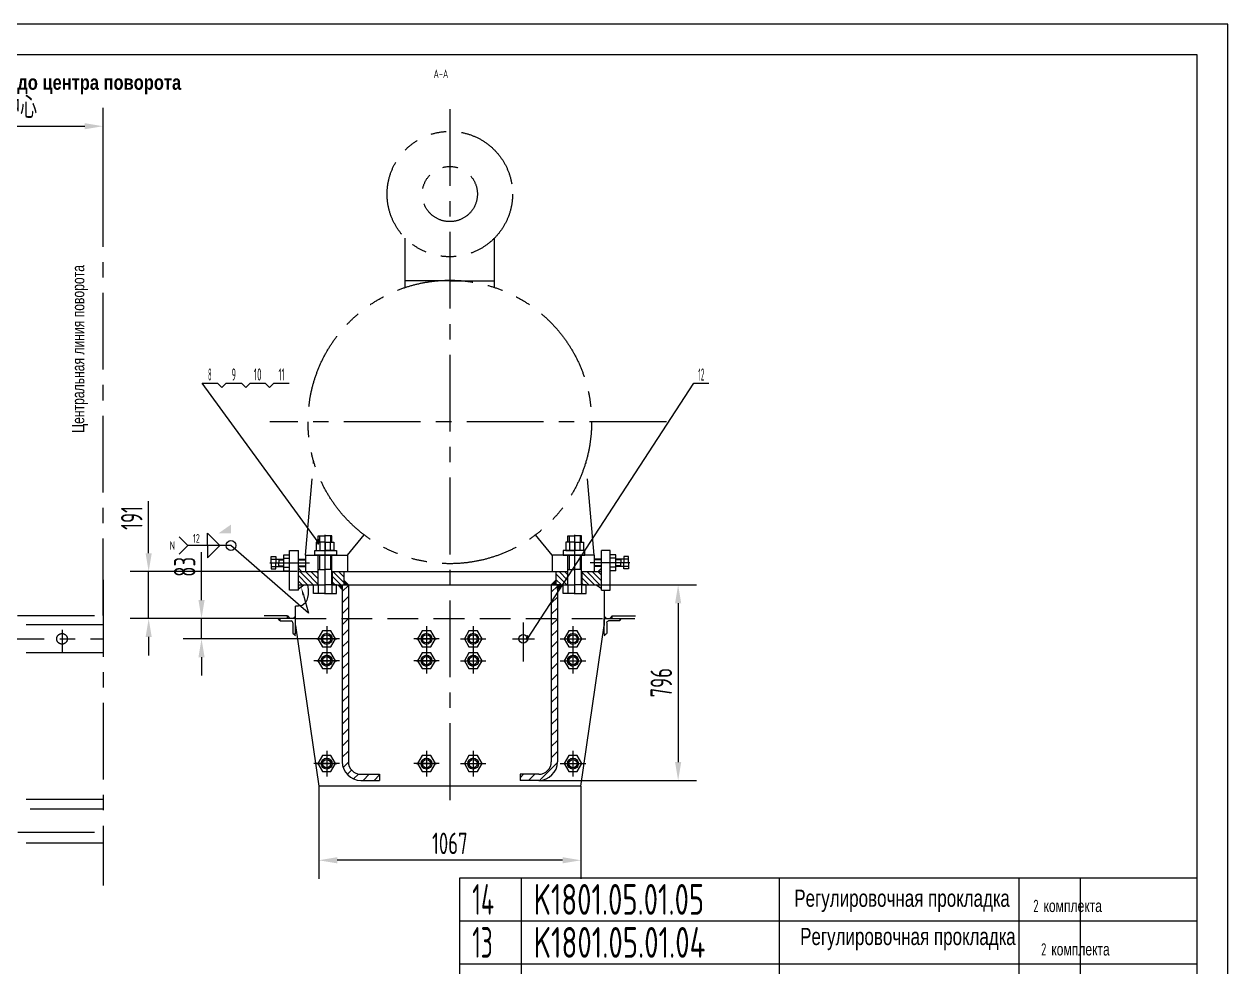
# Model space of a CAD drawing. Header units: millimetres. Extents: x 0 to 10500, y -289 to 7425.
# Drawn here: x 5601 to 10500, y 3588 to 7425 of the extents above; entities that cross this region are included whole.
import ezdxf
from ezdxf.enums import TextEntityAlignment as Align

# ---------------------------------------------------------------- set-up
doc = ezdxf.new("R2010")
doc.units = ezdxf.units.MM
doc.header["$LTSCALE"] = 250
for name, pattern in [('F', [0.75, 0.5, -0.25]), ('G', [2, 1.25, -0.25, 0.25, -0.25]), ('K', [2.5, 1.25, -0.25, 0.25, -0.25, 0.25, -0.25])]:
    doc.linetypes.add(name, pattern=pattern)
for name, color, linetype in [('01', 7, 'Continuous'), ('02', 1, 'Continuous'), ('04', 2, 'F'), ('05', 4, 'G'), ('07', 6, 'K'), ('08', 1, 'Continuous'), ('11', 3, 'Continuous'), ('13', 3, 'Continuous')]:
    doc.layers.add(name, color=color, linetype=linetype)
doc.styles.get("Standard").update_dxf_attribs({"font": 'isocp', "width": 0.707, "bigfont": 'intecad.shx'})
doc.dimstyles.new('INTE', dxfattribs={"dimscale": 25, "dimtxt": 3.5, "dimasz": 3, "dimexe": 3, "dimexo": 0, "dimgap": 1, "dimtad": 1, "dimdec": 3, "dimdsep": 46, "dimtxsty": 'Standard', "dimcen": 0, "dimclrd": 1, "dimclre": 1, "dimclrt": 3, "dimaunit": 1, "dimadec": 0, "dimazin": 0, "dimtfac": 1, "dimtmove": 0, "dimatfit": 0, "dimfxl": 1, "dimarcsym": 0})
pattern_1 = [(45, (440.608, 1443.782), (-22.45064, 22.45064), [])]
pattern_2 = [(135, (440.608, 1443.782), (-11.22532, -11.22532), [])]

# ---------------------------------------------------------------- blocks, each defined once
blk = doc.blocks.new('re')
at = {"layer": '05', "color": 142, "linetype": 'G'}
for p, q in [((29816, 11247.3), (29816, 10003.8)), ((28088.8, 11043.9), (28088.8, 10268.5)), ((28419, 11043.9), (28419, 10268.5)), ((29314.4, 11043.9), (29314.4, 10268.5)), ((27764.3, 11007.7), (29816, 11007.7)), ((27865.9, 10834), (27865.9, 10534.7)), ((27716.3, 10684.3), (28015.6, 10684.3)), ((28019.3, 10315.6), (29816, 10315.6))]:
    blk.add_line(p, q, dxfattribs=at)
at = {"layer": '07', "color": 6, "linetype": 'K'}
for p, q in [((27778, 11548.3), (27778, 11103.3)), ((27778, 11548.3), (27854, 11548.3)), ((27854, 11548.3), (27854, 11103.3)), ((27885.7, 11522.8), (27854, 11522.8)), ((27854, 11141.8), (27854, 11522.8)), ((27885.7, 11522.8), (27885.7, 11141.8)), ((28685.7, 11141.8), (28685.7, 11522.8)), ((28685.7, 11522.8), (28717.5, 11522.8)), ((28717.5, 11548.3), (28717.5, 11103.3)), ((28717.5, 11548.3), (28793.5, 11548.3)), ((28717.5, 11522.8), (28717.5, 11141.8)), ((28793.5, 11548.3), (28793.5, 11103.3)), ((27885.7, 11141.8), (27854, 11141.8)), ((28717.5, 11141.8), (28685.7, 11141.8)), ((27568, 11090.3), (27568, 10176.3)), ((27593, 11103.3), (29816, 11103.3)), ((27593, 11065.3), (27593, 11103.3)), ((29816, 11065.3), (27568, 11065.3)), ((27593.5, 11065.3), (27593.5, 10354.3)), ((27619, 11065.3), (27619, 10951.3)), ((27809.4, 11049.5), (27809.4, 10964.2)), ((28673, 11043.9), (28673, 10951.3)), ((29648.9, 11043.9), (29648.9, 10951.3)), ((29816, 10951.3), (27619, 10951.3)), ((27530, 10881.3), (27568, 10881.3)), ((28944.9, 10902.1), (28944.9, 10694.6)), ((28513.9, 10836.3), (28513.9, 10532.4)), ((29048.7, 10798.3), (28841.2, 10798.3)), ((28362, 10684.3), (28665.9, 10684.3)), ((27530, 10589.3), (27568, 10589.3)), ((27530, 10411.3), (27568, 10411.3)), ((29816, 10354.3), (27593.5, 10354.3)), ((27593.5, 10354.3), (27593.5, 10176.3)), ((27593.5, 10220.3), (29816, 10220.3)), ((29816, 10176.3), (27568, 10176.3))]:
    blk.add_line(p, q, dxfattribs=at)
for centre, radius in [((27809.4, 11007.7), 21.5), ((28088.8, 11007.7), 21.5), ((28419, 11007.7), 21.5), ((28673, 11007.7), 21.5), ((29314.4, 11007.7), 21.5), ((29648.9, 11007.7), 21.5), ((28944.9, 10798.3), 76), ((27865.9, 10684.3), 114), ((28513.9, 10684.3), 114), ((28088.8, 10315.6), 21.5), ((28419, 10315.6), 21.5), ((29314.4, 10315.6), 21.5)]:
    blk.add_circle(centre, radius, dxfattribs=at)
blk = doc.blocks.new('*D17')
at = {"layer": '02', "color": 1, "linetype": 'Continuous', "lineweight": -2}
for p, q in [((4500.3, 6732), (4500.3, 7084.3)), ((5922.7, 6732), (5922.7, 7084.3)), ((4575.3, 7009.3), (5847.7, 7009.3))]:
    blk.add_line(p, q, dxfattribs=at)
at = {"layer": '02', "color": 1, "linetype": 'Continuous'}
for points in [[(4575.3, 7021.8), (4575.3, 6996.8), (4500.3, 7009.3)], [(5847.7, 7021.8), (5847.7, 6996.8), (5922.7, 7009.3)]]:
    blk.add_solid(points, dxfattribs=at)
at = {"layer": 'Defpoints', "color": 0, "linetype": 'Continuous'}
for p in [(5922.7, 7009.3), (4500.3, 6732), (5922.7, 6732)]:
    blk.add_point(p, dxfattribs=at)
at = {"layer": '02', "color": 3, "linetype": 'Continuous', "insert": (5211.5, 7085.7), "char_height": 87.5, "attachment_point": 5}
blk.add_mtext('1422.4中间轴中心到回转中心', dxfattribs=at)
blk = doc.blocks.new('*D26')
at = {"layer": '08', "color": 1, "lineweight": -2}
for p, q in [((6800.2, 4323.6), (6800.2, 3946.8)), ((7867.2, 4323.6), (7867.2, 3946.8)), ((7792.2, 4021.8), (6875.2, 4021.8))]:
    blk.add_line(p, q, dxfattribs=at)
at = {"layer": '08', "color": 1}
for points in [[(6875.2, 4034.3), (6875.2, 4009.3), (6800.2, 4021.8)], [(7792.2, 4034.3), (7792.2, 4009.3), (7867.2, 4021.8)]]:
    blk.add_solid(points, dxfattribs=at)
at = {"layer": 'Defpoints', "color": 0}
for p in [(6800.2, 4323.6), (7867.2, 4323.6), (6800.2, 4021.8)]:
    blk.add_point(p, dxfattribs=at)
at = {"layer": '08', "color": 3, "insert": (7333.7, 4090.5), "char_height": 87.5, "attachment_point": 5}
blk.add_mtext('1067', dxfattribs=at)
blk = doc.blocks.new('*D27')
at = {"layer": '08', "color": 1, "lineweight": -2}
for p, q in [((6323.3, 5080.6), (6323.3, 5276.2)), ((6705.2, 5005.6), (6248.3, 5005.6)), ((6323.3, 4923.1), (6323.3, 5005.6)), ((6780.7, 4923.1), (6248.3, 4923.1)), ((6323.3, 4848.1), (6323.3, 4773.1))]:
    blk.add_line(p, q, dxfattribs=at)
at = {"layer": '08', "color": 1}
for points in [[(6310.8, 5080.6), (6335.8, 5080.6), (6323.3, 5005.6)], [(6310.8, 4848.1), (6335.8, 4848.1), (6323.3, 4923.1)]]:
    blk.add_solid(points, dxfattribs=at)
at = {"layer": 'Defpoints', "color": 0}
for p in [(6705.2, 5005.6), (6323.3, 4923.1), (6780.7, 4923.1)]:
    blk.add_point(p, dxfattribs=at)
at = {"layer": '08', "color": 3, "insert": (6254.6, 5215.9), "char_height": 87.5, "attachment_point": 5, "rotation": 90}
blk.add_mtext('83', dxfattribs=at)
blk = doc.blocks.new('*D28')
at = {"layer": '08', "color": 1, "lineweight": -2}
for p, q in [((7950.2, 5142.6), (8337.8, 5142.6)), ((8262.8, 5067.6), (8262.8, 4421.6)), ((7695.7, 4346.6), (8337.8, 4346.6))]:
    blk.add_line(p, q, dxfattribs=at)
at = {"layer": '08', "color": 1}
for points in [[(8250.3, 5067.6), (8275.3, 5067.6), (8262.8, 5142.6)], [(8250.3, 4421.6), (8275.3, 4421.6), (8262.8, 4346.6)]]:
    blk.add_solid(points, dxfattribs=at)
at = {"layer": 'Defpoints', "color": 0}
for p in [(7950.2, 5142.6), (7695.7, 4346.6), (8262.8, 4346.6)]:
    blk.add_point(p, dxfattribs=at)
at = {"layer": '08', "color": 3, "insert": (8194, 4744.6), "char_height": 87.5, "attachment_point": 5, "rotation": 90}
blk.add_mtext('796', dxfattribs=at)
blk = doc.blocks.new('*D30')
at = {"layer": '08', "color": 1, "lineweight": -2}
for p, q in [((6108.1, 5271.6), (6108.1, 5483.4)), ((6712.2, 5196.6), (6033.1, 5196.6)), ((6108.1, 5005.6), (6108.1, 5196.6)), ((6671.3, 5005.6), (6033.1, 5005.6)), ((6108.1, 4930.6), (6108.1, 4855.6))]:
    blk.add_line(p, q, dxfattribs=at)
at = {"layer": '08', "color": 1}
for points in [[(6095.6, 5271.6), (6120.6, 5271.6), (6108.1, 5196.6)], [(6095.6, 4930.6), (6120.6, 4930.6), (6108.1, 5005.6)]]:
    blk.add_solid(points, dxfattribs=at)
at = {"layer": 'Defpoints', "color": 0}
for p in [(6108.1, 5196.6), (6712.2, 5196.6), (6671.3, 5005.6)]:
    blk.add_point(p, dxfattribs=at)
at = {"layer": '08', "color": 3, "insert": (6039.3, 5415), "char_height": 87.5, "attachment_point": 5, "rotation": 90}
blk.add_mtext('191', dxfattribs=at)
blk = doc.blocks.new('*U31')
at = {"layer": '01'}
for p, q in [((0, 63), (0, 0)), ((0, 63), (6.7, 63)), ((10, 17), (10, 59.7)), ((0, 0), (63, 0)), ((61.5, 10), (17, 10)), ((63, 0), (63, 8.5))]:
    blk.add_line(p, q, dxfattribs=at)
for centre, radius, start, end in [((6.7, 59.7), 3.3, 0.2621, 90), ((17, 17), 7, 180, 269.8782), ((61.5, 8.5), 1.52, 0, 90)]:
    blk.add_arc(centre, radius, start, end, dxfattribs=at)
blk = doc.blocks.new('*U34')
at = {"layer": '01'}
for p, q in [((-34, 0), (-34, 36)), ((-34, 36), (0, 36)), ((-34, 21), (0, 21)), ((0, 36), (0, 0)), ((0, -36), (0, 0)), ((-34, 0), (-34, -36)), ((-34, -21), (0, -21)), ((-34, -36), (0, -36))]:
    blk.add_line(p, q, dxfattribs=at)
at = {"layer": '05'}
blk.add_line((-35.1, 0), (1.1, 0), dxfattribs=at)
blk = doc.blocks.new('*U36')
at = {"layer": '01'}
for p, q in [((0, 36), (-32.5, 17.2)), ((-32.5, 17.2), (-32.5, -17.2)), ((32.5, 17.2), (0, 36)), ((32.5, -17.2), (32.5, 17.2)), ((-32.5, -17.2), (0, -36)), ((0, -36), (32.5, -17.2))]:
    blk.add_line(p, q, dxfattribs=at)
blk.add_circle((0, 0), 16.8, dxfattribs=at)
at = {"layer": '02'}
blk.add_arc((0, 0), 21, 267.2679, 182.7296, dxfattribs=at)
at = {"layer": '05'}
for p, q in [((39.1, 0), (-36.1, 0)), ((0, 40), (0, -41))]:
    blk.add_line(p, q, dxfattribs=at)
blk = doc.blocks.new('*U37', base_point=(6287.9, 3519.4))
at = {"layer": '01'}
for points in [[(5907.4, 3737.7), (5957.4, 3687.7), (5907.4, 3687.7)], [(5907.4, 3637.7), (5957.4, 3687.7), (5907.4, 3687.7)]]:
    blk.add_lwpolyline(points, close=True, dxfattribs=at)
blk.add_circle((6002.4, 3687.7), 20, dxfattribs=at)
blk.add_solid([(6002.4, 3772.7), (5952.4, 3737.7), (6002.4, 3687.7), (6002.4, 3737.7)], dxfattribs=at)
at = {"layer": '02'}
for points in [[(5792, 3723.1), (5827.4, 3687.7), (5792, 3652.4)], [(6297.2, 3485.7), (6317.5, 3411.8), (6002.4, 3687.7), (5827.4, 3687.7)]]:
    blk.add_lwpolyline(points, dxfattribs=at)
blk.add_lwpolyline([(6287.9, 3519.4, 0, 8, 0), (6297.2, 3485.7, 8, 8, 0)], format="xyseb", dxfattribs=at)
at = {"layer": '13', "width": 0.707}
blk.add_text('12', height=35, dxfattribs=at).set_placement((5847.4, 3699.2))
at = {"layer": '13', "width": 1.010989}
blk.add_text('N', height=35, dxfattribs=at).set_placement((5752.4, 3670.2), (5775.4, 3670.2), align=Align.FIT)
blk = doc.blocks.new('*U75')
at = {"layer": '01'}
for points in [[(415, 292), (25, 292)], [(415, 5), (415, 292)]]:
    blk.add_lwpolyline(points, dxfattribs=at)
at = {"layer": '02'}
for points in [[(420, 297), (0, 297)], [(420, 0), (420, 297)]]:
    blk.add_lwpolyline(points, dxfattribs=at)
blk = doc.blocks.new('*U89')
at = {"layer": '01'}
for p, q in [((0, -175), (0, 0)), ((3000, -175), (3000, 0))]:
    blk.add_line(p, q, dxfattribs=at)
at = {"layer": '02'}
for p, q in [((0, 0), (250, 0)), ((250, -175), (250, 0)), ((250, 0), (1300, 0)), ((1300, -175), (1300, 0)), ((1300, 0), (2275, 0)), ((2275, -175), (2275, 0)), ((2275, 0), (2525, 0)), ((2525, -175), (2525, 0)), ((2525, 0), (3000, 0))]:
    blk.add_line(p, q, dxfattribs=at)
blk = doc.blocks.new('*U90')
at = {"layer": '01'}
for p, q in [((0, -175), (0, 0)), ((3000, -175), (3000, 0))]:
    blk.add_line(p, q, dxfattribs=at)
at = {"layer": '02'}
for p, q in [((0, 0), (250, 0)), ((250, -175), (250, 0)), ((250, 0), (1300, 0)), ((1300, -175), (1300, 0)), ((1300, 0), (2275, 0)), ((2275, -175), (2275, 0)), ((2275, 0), (2525, 0)), ((2525, -175), (2525, 0)), ((2525, 0), (3000, 0))]:
    blk.add_line(p, q, dxfattribs=at)
blk = doc.blocks.new('*U91')
at = {"layer": '01'}
for p, q in [((0, -175), (0, 0)), ((0, 0), (250, 0)), ((250, 0), (1300, 0)), ((1300, 0), (2275, 0)), ((2275, 0), (2525, 0)), ((2525, 0), (3000, 0)), ((3000, -175), (3000, 0))]:
    blk.add_line(p, q, dxfattribs=at)
at = {"layer": '02'}
for p, q in [((250, -175), (250, 0)), ((1300, -175), (1300, 0)), ((2275, -175), (2275, 0)), ((2525, -175), (2525, 0))]:
    blk.add_line(p, q, dxfattribs=at)

msp = doc.modelspace()

# ---------------------------------------------------------------- hatches: boundary and pattern name
at = {"layer": '01'}
h = msp.add_hatch(color=256, dxfattribs=at)
h.paths.add_polyline_path([(6739.7448, 5142.6059), (6717.1783, 5142.6059), (6717.1783, 5126.4994)])
h.paths.add_polyline_path([(6717.1783, 5211.1447), (6717.1783, 5196.6059), (6730.541, 5196.6059)])
h = msp.add_hatch(color=256, dxfattribs=at)
h.paths.add_polyline_path([(7927.6117, 5142.6059), (7950.1783, 5142.6059), (7950.1783, 5126.4994)])
h.paths.add_polyline_path([(7950.1783, 5211.1447), (7950.1783, 5196.6059), (7936.8155, 5196.6059)])
at = {"layer": '01', "linetype": 'Continuous'}
h = msp.add_hatch(dxfattribs=at)
h.set_pattern_fill('ANGLE', scale=0.3, style=0)
h.set_pattern_definition([(0, (2365.1521, 509.3216), (0, 2.0955), [1.524, -0.5715]), (90, (2365.1521, 509.3216), (-2.0955, 1e-16), [1.524, -0.5715])])
h.paths.add_polyline_path([(6895.6783, 5142.6059), (6878.5381, 5142.6059), (6895.6783, 5123.9375)])
h.paths.add_polyline_path([(6902.1783, 5162.1692), (6902.1783, 5142.6059), (6920.6783, 5142.6059)])
at = {"layer": '01'}
h = msp.add_hatch(color=256, dxfattribs=at)
h.paths.add_polyline_path([(6642.1783, 4997.127), (6642.1783, 5005.6059), (6634.7726, 5005.6059)])
h.paths.add_polyline_path([(6673.6783, 5017.2649), (6673.6783, 5005.6059), (6682.5449, 5005.6059)])
h.paths.add_polyline_path([(6696.4533, 5005.6059), (6705.1783, 5005.6059), (6705.1783, 5014.9185)])
h.paths.add_polyline_path([(6705.1783, 4942.6059), (6698.4783, 4942.6059), (6705.1783, 4935.7011)])
h = msp.add_hatch(color=256, dxfattribs=at)
h.paths.add_polyline_path([(8025.1783, 4997.127), (8025.1783, 5005.6059), (8032.5839, 5005.6059)])
h.paths.add_polyline_path([(7993.6783, 5017.2649), (7993.6783, 5005.6059), (7984.8116, 5005.6059)])
h.paths.add_polyline_path([(7970.9032, 5005.6059), (7962.1783, 5005.6059), (7962.1783, 5014.9185)])
h.paths.add_polyline_path([(7962.1783, 4942.6059), (7968.8783, 4942.6059), (7962.1783, 4935.7011)])
at = {"layer": '02', "linetype": 'Continuous'}
h = msp.add_hatch(dxfattribs=at)
h.set_pattern_fill('LINE', color=1, scale=5, angle=135, style=0)
h.set_pattern_definition(pattern_2)
h.paths.add_polyline_path([(6796.6783, 5196.6059), (6717.1783, 5196.6059), (6717.1783, 5142.6059), (6796.6783, 5142.6059)])
h.paths.add_polyline_path([(6902.1783, 5142.6059), (6902.1783, 5196.6059), (6854.6783, 5196.6059), (6854.6783, 5142.6059)])
h.paths.add_polyline_path([(7765.1783, 5142.6059), (7771.6783, 5142.6059), (7812.6783, 5142.6059), (7812.6783, 5196.6059), (7765.1783, 5196.6059)])
h = msp.add_hatch(dxfattribs=at)
h.set_pattern_fill('LINE', color=1, scale=5, angle=135, style=0)
h.set_pattern_definition(pattern_2)
h.paths.add_polyline_path([(7950.1783, 5142.6059), (7950.1783, 5196.6059), (7870.6783, 5196.6059), (7870.6783, 5142.6059)])
h = msp.add_hatch(dxfattribs=at)
h.set_pattern_fill('LINE', color=1, scale=10, angle=45, style=0)
h.set_pattern_definition(pattern_1)
h.paths.add_polyline_path([(6920.6783, 5005.6059), (6895.6783, 5005.6059), (6895.6783, 4422.6059, 0.414213562), (6971.6783, 4346.6059), (7047.6783, 4346.6059), (7047.6783, 4371.6059), (6971.6783, 4371.6059, -0.414213562), (6920.6783, 4422.6059)])
h.paths.add_polyline_path([(6920.6783, 5142.6059), (6895.6783, 5142.6059), (6895.6783, 5005.6059), (6920.6783, 5005.6059)])
at = {"layer": '02'}
h = msp.add_hatch(dxfattribs=at)
h.set_pattern_fill('LINE', color=256, scale=10, angle=45, style=0)
h.set_pattern_definition(pattern_1)
h.paths.add_polyline_path([(7771.6783, 5005.6059), (7746.6783, 5005.6059), (7746.6783, 4422.6059, -0.414213562), (7695.6783, 4371.6059), (7619.6783, 4371.6059), (7619.6783, 4346.6059), (7695.6783, 4346.6059, 0.414213562), (7771.6783, 4422.6059)])
h.paths.add_polyline_path([(7746.6783, 5005.6059), (7771.6783, 5005.6059), (7771.6783, 5142.6059), (7746.6783, 5142.6059)])
at = {"layer": '04'}
h = msp.add_hatch(dxfattribs=at)
h.set_pattern_fill('ANGLE', color=256, scale=0.3, style=0)
h.set_pattern_definition([(180, (12302.2044, 509.3216), (0, 2.0955), [1.524, -0.5715]), (90, (12302.2044, 509.3216), (2.0955, 1e-16), [1.524, -0.5715])])
h.paths.add_polyline_path([(7771.6783, 5142.6059), (7788.8184, 5142.6059), (7771.6783, 5123.9375)])
h.paths.add_polyline_path([(7765.1783, 5162.1692), (7765.1783, 5142.6059), (7746.6783, 5142.6059)])

# ---------------------------------------------------------------- linework, layer by layer
for p, q in [((6657.7522, 5200.1046), (6657.7522, 5265.3541)), ((6681.1783, 5120.8602), (6681.1783, 5282.9039)), ((6717.1783, 5120.8602), (6717.1783, 5282.9039)), ((7950.1783, 5120.8602), (7950.1783, 5282.9039)), ((7986.1783, 5120.8602), (7986.1783, 5282.9039)), ((8009.6043, 5200.1046), (8009.6043, 5265.3541))]:
    msp.add_line(p, q)
at = {"layer": '01'}
for p, q in [((6797.6783, 5342.6059), (6825.6783, 5342.6059)), ((6797.6783, 5316.0039), (6797.6783, 5342.6059)), ((6853.6783, 5342.6059), (6825.6783, 5342.6059)), ((6853.6783, 5316.0039), (6853.6783, 5342.6059)), ((7813.6783, 5316.0039), (7813.6783, 5342.6059)), ((7813.6783, 5342.6059), (7841.6783, 5342.6059)), ((7869.6783, 5342.6059), (7841.6783, 5342.6059)), ((7869.6783, 5316.0039), (7869.6783, 5342.6059)), ((6606.8576, 5258.1544), (6625.5576, 5258.1544)), ((6606.8576, 5232.7294), (6606.8576, 5258.1544)), ((6606.8576, 5247.7294), (6625.5576, 5247.7294)), ((6625.5576, 5258.1544), (6625.5576, 5232.7294)), ((6625.5576, 5247.7294), (6657.7522, 5247.7294)), ((6638.2946, 5247.7294), (6638.2946, 5232.7294)), ((6657.7522, 5265.3541), (6681.1783, 5265.3541)), ((6657.7522, 5251.1771), (6681.1783, 5251.1771)), ((6681.1783, 5282.9039), (6717.1783, 5282.9039)), ((6717.1783, 5247.7294), (6746.9351, 5247.7294)), ((6746.9351, 5247.7294), (6746.9351, 5217.7294)), ((6797.6783, 5142.6059), (6797.6783, 5263.0039)), ((6853.6783, 5142.6059), (6853.6783, 5263.0039)), ((7813.6783, 5142.6059), (7813.6783, 5263.0039)), ((7869.6783, 5142.6059), (7869.6783, 5263.0039)), ((7920.4214, 5247.7294), (7920.4214, 5217.7294)), ((7950.1783, 5247.7294), (7920.4214, 5247.7294)), ((7986.1783, 5282.9039), (7950.1783, 5282.9039)), ((8009.6043, 5265.3541), (7986.1783, 5265.3541)), ((8009.6043, 5251.1771), (7986.1783, 5251.1771)), ((8041.7989, 5247.7294), (8009.6043, 5247.7294)), ((8029.0619, 5247.7294), (8029.0619, 5232.7294)), ((8041.7989, 5258.1544), (8041.7989, 5232.7294)), ((8060.4989, 5258.1544), (8041.7989, 5258.1544)), ((8060.4989, 5247.7294), (8041.7989, 5247.7294)), ((8060.4989, 5232.7294), (8060.4989, 5258.1544)), ((6606.8576, 5232.7294), (6606.8576, 5207.3044)), ((6606.8576, 5217.7294), (6625.5576, 5217.7294)), ((6606.8576, 5207.3044), (6625.5576, 5207.3044)), ((6625.5576, 5207.3044), (6625.5576, 5232.7294)), ((6625.5576, 5217.7294), (6657.7522, 5217.7294)), ((6638.2946, 5217.7294), (6638.2946, 5232.7294)), ((6657.7522, 5214.2816), (6681.1783, 5214.2816)), ((6657.7522, 5200.1046), (6681.1783, 5200.1046)), ((6717.1783, 5217.7294), (6746.9351, 5217.7294)), ((6717.1783, 5211.1447), (6730.541, 5196.6059)), ((6717.1783, 5142.6059), (6717.1783, 5196.6059)), ((6797.6783, 5205.6059), (6825.6783, 5205.6059)), ((6853.6783, 5205.6059), (6825.6783, 5205.6059)), ((7813.6783, 5205.6059), (7841.6783, 5205.6059)), ((7869.6783, 5205.6059), (7841.6783, 5205.6059)), ((7950.1783, 5217.7294), (7920.4214, 5217.7294)), ((7950.1783, 5211.1447), (7936.8155, 5196.6059)), ((7950.1783, 5142.6059), (7950.1783, 5196.6059)), ((7950.1783, 5142.6059), (7950.1783, 5196.6059)), ((8009.6043, 5214.2816), (7986.1783, 5214.2816)), ((8009.6043, 5200.1046), (7986.1783, 5200.1046)), ((8041.7989, 5217.7294), (8009.6043, 5217.7294)), ((8029.0619, 5217.7294), (8029.0619, 5232.7294)), ((8041.7989, 5207.3044), (8041.7989, 5232.7294)), ((8060.4989, 5217.7294), (8041.7989, 5217.7294)), ((8060.4989, 5207.3044), (8041.7989, 5207.3044)), ((8060.4989, 5232.7294), (8060.4989, 5207.3044)), ((6717.1783, 5120.8602), (6681.1783, 5120.8602)), ((6717.1783, 5142.6059), (6797.6783, 5142.6059)), ((6717.1783, 5126.4994), (6739.7448, 5142.6059)), ((6778.8983, 5142.6059), (6825.6783, 5142.6059)), ((6778.8983, 5107.6059), (6778.8983, 5142.6059)), ((6825.6783, 5107.6059), (6778.8983, 5107.6059)), ((6797.6783, 5142.6059), (6797.6783, 5107.6059)), ((6872.4583, 5142.6059), (6825.6783, 5142.6059)), ((6825.6783, 5107.6059), (6872.4583, 5107.6059)), ((6853.6783, 5142.6059), (7841.6783, 5142.6059)), ((6853.6783, 5142.6059), (6853.6783, 5107.6059)), ((6872.4583, 5107.6059), (6872.4583, 5142.6059)), ((7794.8983, 5107.6059), (7794.8983, 5142.6059)), ((7794.8983, 5142.6059), (7813.6783, 5142.6059)), ((7841.6783, 5107.6059), (7794.8983, 5107.6059)), ((7813.6783, 5142.6059), (7813.6783, 5107.6059)), ((7888.4583, 5142.6059), (7841.6783, 5142.6059)), ((7841.6783, 5107.6059), (7888.4583, 5107.6059)), ((7869.6783, 5142.6059), (7869.6783, 5107.6059)), ((7869.6783, 5142.6059), (7950.1783, 5142.6059)), ((7888.4583, 5107.6059), (7888.4583, 5142.6059)), ((7950.1783, 5126.4994), (7927.6117, 5142.6059)), ((7950.1783, 5120.8602), (7986.1783, 5120.8602)), ((7962.1783, 5120.8602), (7962.1783, 4977.6059)), ((6705.1783, 4977.6059), (6705.1783, 5055.354)), ((6642.1783, 4997.127), (6634.7726, 5005.6059)), ((6673.6783, 5017.2649), (6682.5449, 5005.6059)), ((6696.4533, 5005.6059), (6705.1783, 5014.9185)), ((7970.9032, 5005.6059), (7962.1783, 5014.9185)), ((7993.6783, 5017.2649), (7984.8116, 5005.6059)), ((8025.1783, 4997.127), (8032.5839, 5005.6059)), ((6705.1783, 4977.6059), (6800.1783, 4323.6059)), ((7867.1783, 4323.6059), (7962.1783, 4977.6059)), ((6698.4783, 4942.6059), (6705.1783, 4935.7011)), ((7968.8783, 4942.6059), (7962.1783, 4935.7011)), ((7867.1783, 4323.6059), (6800.1783, 4323.6059))]:
    msp.add_line(p, q, dxfattribs=at)
at = {"layer": '01', "color": 7, "linetype": 'Continuous'}
for p, q in [((6784.8667, 5282.0039), (6871.8667, 5282.0039)), ((6784.8667, 5263.0039), (6784.8667, 5282.0039)), ((6871.8667, 5263.0039), (6784.8667, 5263.0039)), ((6871.8667, 5282.0039), (6871.8667, 5263.0039)), ((7882.4898, 5282.0039), (7795.4898, 5282.0039)), ((7795.4898, 5282.0039), (7795.4898, 5263.0039)), ((7795.4898, 5263.0039), (7882.4898, 5263.0039)), ((7882.4898, 5263.0039), (7882.4898, 5282.0039)), ((6717.1783, 5196.6059), (6797.6783, 5196.6059)), ((6796.6783, 5196.6059), (6796.6783, 5142.6059)), ((6853.6783, 5196.6059), (7813.6783, 5196.6059)), ((6854.6783, 5196.6059), (6854.6783, 5142.6059)), ((6902.1783, 5196.6059), (6902.1783, 5142.6059)), ((7765.1783, 5196.6059), (7765.1783, 5142.6059)), ((7812.6783, 5196.6059), (7812.6783, 5142.6059)), ((7812.6783, 5196.6059), (7812.6783, 5142.6059)), ((7869.6783, 5196.6059), (7950.1783, 5196.6059)), ((7870.6783, 5196.6059), (7870.6783, 5142.6059)), ((7870.6783, 5196.6059), (7870.6783, 5142.6059)), ((6920.6783, 5142.6059), (6902.1783, 5162.1692)), ((7746.6783, 5142.6059), (7765.1783, 5162.1692)), ((6895.6783, 5123.9375), (6878.5381, 5142.6059)), ((6895.6783, 5142.6059), (6895.6783, 4422.6059)), ((6895.6783, 5142.6059), (6920.6783, 5142.6059)), ((6920.6783, 5142.6059), (6920.6783, 4422.6059)), ((7746.6783, 5142.6059), (7746.6783, 4422.6059)), ((7771.6783, 5142.6059), (7746.6783, 5142.6059)), ((7771.6783, 5142.6059), (7771.6783, 4422.6059)), ((6971.6783, 4371.6059), (7047.6783, 4371.6059)), ((7047.6783, 4371.6059), (7047.6783, 4346.6059)), ((7619.6783, 4371.6059), (7619.6783, 4346.6059)), ((7695.6783, 4371.6059), (7619.6783, 4371.6059)), ((6971.6783, 4346.6059), (7047.6783, 4346.6059)), ((7695.6783, 4346.6059), (7619.6783, 4346.6059))]:
    msp.add_line(p, q, dxfattribs=at)
for centre, radius in [((6832.6783, 4923.1059), 22), ((7238.6783, 4923.1059), 22), ((7428.6783, 4923.1059), 22), ((7631.6783, 4923.1059), 17.5), ((7834.6783, 4923.1059), 22), ((6832.6783, 4834.1059), 22), ((7238.6783, 4834.1059), 22), ((7428.6783, 4834.1059), 22), ((7834.6783, 4834.1059), 22), ((6832.6783, 4415.1059), 22), ((7238.6783, 4415.1059), 22), ((7428.6783, 4415.1059), 22), ((7834.6783, 4415.1059), 22)]:
    msp.add_circle(centre, radius, dxfattribs=at)
for centre, radius, start, end in [((6971.6783, 4422.6059), 76, 180, 270), ((6971.6783, 4422.6059), 51, 180, 270), ((7695.6783, 4422.6059), 76, 270, 0), ((7695.6783, 4422.6059), 51, 270, 0)]:
    msp.add_arc(centre, radius, start, end, dxfattribs=at)
at = {"layer": '02'}
for p, q in [((6797.6783, 5316.0039), (6325.9587, 5964.1265)), ((6325.9587, 5964.1265), (6387.9587, 5964.1265)), ((6387.9587, 5964.1265), (6405.6364, 5946.4489)), ((6405.6364, 5946.4489), (6423.314, 5964.1265)), ((6423.314, 5964.1265), (6485.314, 5964.1265)), ((6485.314, 5964.1265), (6502.9917, 5946.4489)), ((6502.9917, 5946.4489), (6520.6694, 5964.1265)), ((6520.6694, 5964.1265), (6582.6694, 5964.1265)), ((6582.6694, 5964.1265), (6600.347, 5946.4489)), ((6600.347, 5946.4489), (6618.0247, 5964.1265)), ((6618.0247, 5964.1265), (6680.0247, 5964.1265)), ((7649.1783, 4923.1059), (8325.9915, 5964.1265)), ((8325.9915, 5964.1265), (8387.9915, 5964.1265)), ((6803.2783, 5342.6059), (6803.2783, 5316.0039)), ((6848.0783, 5342.6059), (6848.0783, 5316.0039)), ((7819.2783, 5342.6059), (7819.2783, 5316.0039)), ((7864.0783, 5342.6059), (7864.0783, 5316.0039)), ((6638.2946, 5244.7294), (6657.7522, 5244.7294)), ((6717.1783, 5244.7294), (6746.9351, 5244.7294)), ((6803.2783, 5263.0039), (6803.2783, 5205.6059)), ((6848.0783, 5263.0039), (6848.0783, 5205.6059)), ((7819.2783, 5263.0039), (7819.2783, 5205.6059)), ((7864.0783, 5263.0039), (7864.0783, 5205.6059)), ((7950.1783, 5244.7294), (7920.4214, 5244.7294)), ((8029.0619, 5244.7294), (8009.6043, 5244.7294)), ((6638.2946, 5220.7294), (6657.7522, 5220.7294)), ((6717.1783, 5220.7294), (6746.9351, 5220.7294)), ((7950.1783, 5220.7294), (7920.4214, 5220.7294)), ((8029.0619, 5220.7294), (8009.6043, 5220.7294))]:
    msp.add_line(p, q, dxfattribs=at)
msp.add_spline([(6754.7698, 5142.6059), (6756.6224, 5102.8402), (6738.5987, 5062.4496), (6710.744, 5055.354), (6705.1783, 5055.354)], degree=3, dxfattribs=at)
at = {"layer": '04'}
msp.add_line((7771.6783, 5123.9375), (7788.8184, 5142.6059), dxfattribs=at)
at = {"layer": '04', "color": 2, "linetype": 'F'}
msp.add_line((6705.1783, 5005.6059), (7962.1783, 5005.6059), dxfattribs=at)
at = {"layer": '05'}
for p, q in [((7333.6783, 7079.2799), (7333.6783, 4262.4055)), ((5922.6608, 5018.6059), (5922.6608, 6732.0375)), ((8214.783, 5805.6059), (6601.7218, 5805.6059)), ((6825.6783, 5104.5409), (6825.6783, 5346.1548)), ((7841.6783, 5104.5409), (7841.6783, 5346.1548)), ((6601.3926, 5232.7294), (6763.0024, 5232.7294)), ((6825.6783, 5112.8532), (6825.6783, 5225.3336)), ((7841.6783, 5112.8532), (7841.6783, 5225.3336)), ((7841.6783, 5112.8532), (7841.6783, 5225.3336)), ((8065.9639, 5232.7294), (7904.3541, 5232.7294)), ((6832.6783, 4975.1059), (6832.6783, 4871.1059)), ((7238.6783, 4975.1059), (7238.6783, 4871.1059)), ((7428.6783, 4975.1059), (7428.6783, 4871.1059)), ((7631.6783, 4989.4627), (7631.6783, 4831.0294)), ((7834.6783, 4975.1059), (7834.6783, 4871.1059)), ((6884.6783, 4923.1059), (6780.6783, 4923.1059)), ((7290.6783, 4923.1059), (7186.6783, 4923.1059)), ((7376.6783, 4923.1059), (7480.6783, 4923.1059)), ((7588.7557, 4923.1059), (7678.763, 4923.1059)), ((7782.6783, 4923.1059), (7886.6783, 4923.1059)), ((6832.6783, 4886.1059), (6832.6783, 4782.1059)), ((7238.6783, 4886.1059), (7238.6783, 4782.1059)), ((7428.6783, 4886.1059), (7428.6783, 4782.1059)), ((7834.6783, 4886.1059), (7834.6783, 4782.1059)), ((6884.6783, 4834.1059), (6780.6783, 4834.1059)), ((7290.6783, 4834.1059), (7186.6783, 4834.1059)), ((7376.6783, 4834.1059), (7480.6783, 4834.1059)), ((7782.6783, 4834.1059), (7886.6783, 4834.1059)), ((6832.6783, 4467.1059), (6832.6783, 4363.1059)), ((7238.6783, 4467.1059), (7238.6783, 4363.1059)), ((7428.6783, 4467.1059), (7428.6783, 4363.1059)), ((7834.6783, 4467.1059), (7834.6783, 4363.1059)), ((6884.6783, 4415.1059), (6780.6783, 4415.1059)), ((7290.6783, 4415.1059), (7186.6783, 4415.1059)), ((7376.6783, 4415.1059), (7480.6783, 4415.1059)), ((7782.6783, 4415.1059), (7886.6783, 4415.1059))]:
    msp.add_line(p, q, dxfattribs=at)
at = {"layer": '07', "color": 6, "linetype": 'K'}
for p, q in [((7152.5371, 6351.3895), (7152.5371, 6553.3124)), ((7514.8194, 6351.3895), (7514.8194, 6553.3124)), ((7333.6783, 6380.5694), (7152.5371, 6380.5694)), ((7333.6783, 6380.5694), (7514.8194, 6380.5694)), ((6746.9351, 5263.0039), (6779.4198, 5645.8276)), ((7920.4214, 5263.0039), (7887.9368, 5645.8276)), ((6917.6306, 5263.0039), (6985.5237, 5345.6929)), ((7749.7259, 5263.0039), (7681.8328, 5345.6929)), ((6746.9351, 5263.0039), (6917.6306, 5263.0039)), ((6746.9351, 5263.0039), (6746.9351, 5196.0059)), ((6917.6306, 5263.0039), (6917.6306, 5196.0059)), ((7920.4214, 5263.0039), (7749.7259, 5263.0039)), ((7749.7259, 5263.0039), (7749.7259, 5196.0059)), ((7920.4214, 5263.0039), (7920.4214, 5196.0059)), ((6673.6783, 5017.2649), (6578.2547, 5017.2649)), ((6642.1783, 5005.6059), (6581.3216, 5005.6059)), ((6673.6783, 5005.6059), (6673.6783, 5017.2649)), ((7993.6783, 5017.2649), (8089.1019, 5017.2649)), ((7993.6783, 5005.6059), (7993.6783, 5017.2649)), ((8025.1783, 5005.6059), (8086.0349, 5005.6059))]:
    msp.add_line(p, q, dxfattribs=at)
for centre, radius in [((7333.6783, 6733.0973), 255.2151), ((7333.6783, 6733.0973), 112.2043), ((7333.6783, 5805.6059), 576.8289)]:
    msp.add_circle(centre, radius, dxfattribs=at)

# ---------------------------------------------------------------- block references
at = {"layer": '01'}
for name, p in [('re', (-23893.2978, -6084.7182)), ('*U37', (6728.4615, 5134.5527))]:
    msp.add_blockref(name, p, dxfattribs=at)
at = {"layer": '05'}
for name, p, rotation in [('*U31', (6705.1783, 5005.6059), 180), ('*U36', (6832.6783, 4923.1059), 90), ('*U36', (7238.6783, 4923.1059), 90), ('*U36', (7428.6783, 4923.1059), 90), ('*U36', (7834.6783, 4923.1059), 90), ('*U36', (6832.6783, 4834.1059), 90), ('*U36', (7238.6783, 4834.1059), 90), ('*U36', (7428.6783, 4834.1059), 90), ('*U36', (7834.6783, 4834.1059), 90), ('*U36', (6832.6783, 4415.1059), 90), ('*U36', (7238.6783, 4415.1059), 90), ('*U36', (7428.6783, 4415.1059), 90), ('*U36', (7834.6783, 4415.1059), 90)]:
    msp.add_blockref(name, p, dxfattribs=dict(at, rotation=rotation))
at = {"layer": '05', "xscale": -1, "rotation": 180}
msp.add_blockref('*U31', (7962.1783, 5005.6059), dxfattribs=at)
at = {"layer": '07', "xscale": 25, "yscale": 25, "zscale": 25}
msp.add_blockref('*U75', (0, 0), dxfattribs=at)
at = {"layer": '07', "rotation": 270}
msp.add_blockref('*U34', (6825.6783, 5282.0039), dxfattribs=at)
at = {"layer": '07', "xscale": -1, "rotation": 90}
msp.add_blockref('*U34', (7841.6783, 5282.0039), dxfattribs=at)
at = {"layer": '07'}
for name, p in [('*U91', (7375, 3950)), ('*U90', (7375, 3775)), ('*U89', (7375, 3600))]:
    msp.add_blockref(name, p, dxfattribs=at)

# ---------------------------------------------------------------- texts
at = {"layer": '02', "width": 0.605172}
for p, p2 in [((6791.6783, 5306.0039), (6803.6783, 5306.0039)), ((7643.1783, 4913.1059), (7655.1783, 4913.1059))]:
    msp.add_text('●', height=20, dxfattribs=at).set_placement(p, p2, align=Align.FIT)
at = {"layer": '05', "insert": (7267.6457, 7239.9211), "char_height": 35, "width": 612.919, "attachment_point": 1}
msp.add_mtext('A-A', dxfattribs=at)
at = {"layer": '07', "attachment_point": 1}
for s, insert, char_height in [('{\\fArial|b0|i0|c204|p34;\\W0.8;\\C3;1422\\fArial|b1|i0|c204|p34;.4 от центра среднего вала до центра поворота}', (4508.4598, 7217.5641), 60), ('{\\fArial|b0|i0|c204|p34;\\C3;Регулировочная прокладка}', (8735.4018, 3902.332), 70), ('{\\Fisocp,intecad|c204;\\C3;2 \\fArial|b0|i0|c204|p34;комплекта}', (9707.8346, 3861.1652), 50), ('{\\fArial|b0|i0|c204|p34;\\C3;Регулировочная прокладка}', (8759.0879, 3746.7655), 70), ('{\\Fisocp,intecad|c204;\\C3;2 \\fArial|b0|i0|c204|p34;комплекта}', (9739.5498, 3684.2975), 50)]:
    msp.add_mtext(s, dxfattribs=dict(at, insert=insert, char_height=char_height))
at = {"layer": '07', "insert": (5796.2955, 5761.2311), "char_height": 50, "attachment_point": 1, "rotation": 90}
msp.add_mtext('{\\fArial|b0|i0|c204|p34;\\C3;Центральная линия поворота}', dxfattribs=at)
at = {"layer": '11'}
for s, height, width, p, p2 in [('8', 49.4975, 0.514182, (6349.9598, 5974.1265), (6363.9576, 5974.1265)), ('9', 49.4975, 0.579528, (6445.3988, 5974.1265), (6463.2293, 5974.1265)), ('10', 49.49747, 0.606076, (6535.908, 5974.1265), (6567.4308, 5974.1265)), ('11', 49.49747, 0.582235, (6636.7766, 5974.1265), (6661.2729, 5974.1265)), ('12', 49.49747, 0.445832, (8344.7434, 5974.1265), (8369.2397, 5974.1265)), ('14', 125, 0.614783, (7425, 3800), (7513.375, 3800)), ('K1801.05.01.05', 125, 0.693738, (7675, 3800), (8368.4275, 3800)), ('13', 125, 0.609833, (7425, 3625), (7508.1981, 3625)), ('K1801.05.01.04', 125, 0.693834, (7675, 3625), (8373.6044, 3625))]:
    msp.add_text(s, height=height, dxfattribs=dict(at, width=width)).set_placement(p, p2, align=Align.FIT)

# ---------------------------------------------------------------- dimensions: what is measured, and where the dimension line sits
at = {"layer": '02', "color": 1, "linetype": 'Continuous'}
dim = msp.add_linear_dim(base=(5922.6608, 7009.256), p1=(4500.2608, 6732.0375), p2=(5922.6608, 6732.0375), text='<>中间轴中心到回转中心', dimstyle='INTE', dxfattribs=at)
dim.commit()
dim.dimension.update_dxf_attribs({"geometry": '*D17', "text_midpoint": (5211.4608, 7085.7028)})
at = {"layer": '08'}
for base, p1, p2, picture, middle in [((6108.0811, 5196.6059), (6671.29, 5005.6059), (6712.1783, 5196.6059), '*D30', (6039.3311, 5415.0177)), ((8262.7792, 4346.6059), (7950.1783, 5142.6059), (7695.6783, 4346.6059), '*D28', (8194.0292, 4744.6059))]:
    dim = msp.add_linear_dim(base=base, p1=p1, p2=p2, angle=90, dimstyle='INTE', dxfattribs=at)
    dim.commit()
    dim.dimension.update_dxf_attribs({"geometry": picture, "text_midpoint": middle})
dim = msp.add_linear_dim(base=(6323.3462, 4923.1059), p1=(6705.1783, 5005.6059), p2=(6780.6783, 4923.1059), angle=90, text='83', dimstyle='INTE', dxfattribs=at)
dim.commit()
dim.dimension.update_dxf_attribs({"geometry": '*D27', "text_midpoint": (6323.3462, 5215.9115), "dimtype": 160})
dim = msp.add_linear_dim(base=(6800.1783, 4021.7839), p1=(7867.1783, 4323.6059), p2=(6800.1783, 4323.6059), dimstyle='INTE', dxfattribs=at)
dim.commit()
dim.dimension.update_dxf_attribs({"geometry": '*D26', "text_midpoint": (7333.6783, 4090.5339)})

doc.saveas('drawing.dxf')
